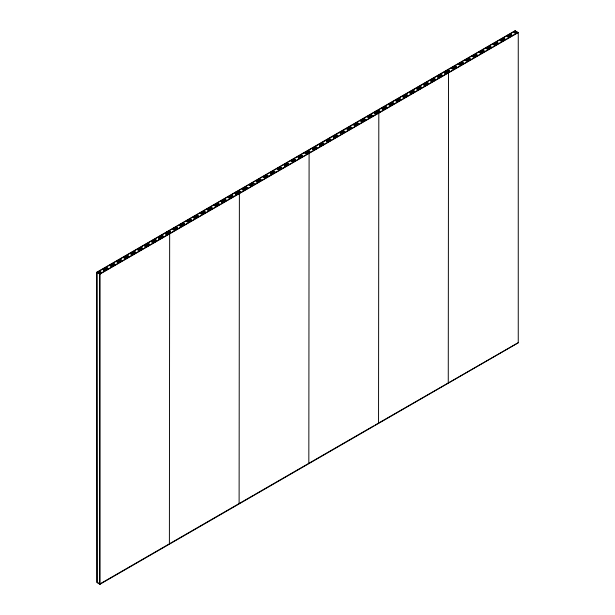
<?xml version="1.0" encoding="UTF-8"?>
<svg xmlns="http://www.w3.org/2000/svg" width="615" height="615" viewBox="0 0 615 615"><rect width="100%" height="100%" fill="white"/><g stroke="black" fill="none" stroke-linecap="round" stroke-linejoin="round"><path stroke-width="0.92" d="M103.351 270.907L104.25 270.907M117.188 262.92L118.088 262.92M131.018 254.933L131.925 254.933M144.856 246.946L145.763 246.946M158.693 238.951L159.6 238.951M399.519 99.914L400.427 99.914M427.194 83.94L428.094 83.94M441.024 75.953L441.854 75.891M462.319 63.66L463.226 63.66M476.156 55.673L476.979 55.611M489.994 47.686L490.893 47.686M503.831 39.691L504.654 39.629M96.747 272.261L515.055 30.75L518.253 32.595L518.253 342.74L99.945 584.25L96.747 582.405L96.747 272.261L99.945 274.106L518.253 32.595M515.324 30.904L97.016 272.414L97.278 582.405M517.984 32.441L99.676 273.952L99.676 584.096L238.282 504.069M238.843 503.747L253.219 495.444M253.987 495.006L373.666 425.911M375.204 425.019L518.253 342.74M284.376 166.381L285.122 166.381M270.539 174.368L271.284 174.368M256.701 182.355L257.447 182.355M242.864 190.343L243.609 190.343M235.414 194.648L236.16 194.648M221.577 202.635L222.322 202.635M207.739 210.622L208.485 210.622M193.902 218.609L194.648 218.609M180.064 226.597L180.81 226.597M382.415 109.793L382.937 109.793M374.958 114.098L375.481 114.098M361.12 122.085L361.643 122.085M347.283 130.072L347.813 130.072M333.453 138.06L333.976 138.06M319.615 146.047L320.138 146.047M298.321 158.339L298.844 158.339M515.055 31.058L517.722 32.595M508.136 35.055L510.804 36.585M501.217 39.045L503.885 40.582M494.299 43.042L496.966 44.58M487.38 47.032L490.047 48.57M480.461 51.03L483.129 52.567M473.55 55.027L476.21 56.557M466.631 59.017L469.291 60.554M459.713 63.014L462.372 64.552M452.794 67.004L455.454 68.542M445.875 71.002L448.535 72.539M445.337 71.002L448.535 72.847L448.266 382.838M445.337 71.309L448.004 72.847M438.418 75.307L441.086 76.837M431.499 79.297L434.167 80.834M424.581 83.294L427.248 84.832M417.662 87.284L420.329 88.821M410.743 91.281L413.411 92.819M403.824 95.279L406.492 96.809M396.913 99.269L399.573 100.806M389.995 103.266L392.654 104.804M383.076 107.256L385.736 108.794M376.157 111.254L378.817 112.791M375.619 111.254L378.817 113.099L378.548 423.089M375.619 111.561L378.279 113.099M368.7 115.551L371.368 117.088M361.781 119.548L364.449 121.086M354.863 123.546L357.53 125.083M347.944 127.536L350.612 129.073M341.025 131.533L343.693 133.071M334.106 135.523L336.774 137.06M327.188 139.52L329.855 141.058M320.277 143.518L322.937 145.055M313.358 147.508L316.018 149.045M306.439 151.505L309.099 153.043M305.901 151.505L309.099 153.35L308.83 463.341M305.901 151.813L308.561 153.35M298.982 155.803L301.642 157.34M292.064 159.8L294.723 161.338M285.145 163.798L287.812 165.327M278.226 167.787L280.894 169.325M271.307 171.785L273.975 173.322M264.389 175.775L267.056 177.312M257.47 179.772L260.137 181.31M250.551 183.77L253.219 185.299M243.632 187.76L246.3 189.297M236.721 191.757L239.381 193.294M236.183 191.757L239.381 193.602L239.112 503.593M236.183 192.065L238.843 193.602M229.264 196.054L231.924 197.592M222.346 200.052L225.005 201.589M215.427 204.049L218.087 205.579M208.508 208.039L211.176 209.577M201.589 212.037L204.257 213.574M194.671 216.026L197.338 217.564M187.752 220.024L190.419 221.561M180.833 224.021L183.501 225.551M173.914 228.011L176.582 229.549M166.996 232.009L169.663 233.546M166.465 232.009L169.663 233.854L169.394 543.845M166.465 232.316L169.125 233.854M159.546 236.306L162.206 237.844M152.628 240.304L155.288 241.841M145.709 244.301L148.369 245.831M138.79 248.291L141.45 249.828M131.871 252.288L134.539 253.826M124.953 256.278L127.62 257.816M118.034 260.276L120.701 261.813M111.115 264.273L113.783 265.803M104.196 268.263L106.864 269.8M97.278 272.261L99.945 273.798M97.946 582.789L99.945 583.942M99.945 274.106L99.945 584.25M98.877 272.545L99.799 272.614L98.923 272.476M99.838 271.953L100.868 272.03L99.838 271.953M103.297 269.954L104.327 270.031L103.351 269.877M104.358 269.378L105.28 269.447L104.404 269.309M105.795 268.547L106.718 268.617L105.795 268.547M106.756 267.956L107.786 268.032L106.81 267.879M110.216 265.957L111.246 266.034L110.216 265.957M111.277 265.38L112.199 265.449L111.277 265.38M112.714 264.55L113.637 264.619L112.714 264.55M113.675 263.958L114.705 264.043L113.675 263.958M117.134 261.967L118.165 262.044L117.134 261.967M118.195 261.39L119.118 261.46L118.195 261.39M119.633 260.56L120.555 260.629L119.679 260.491M120.594 259.968L121.624 260.045L120.648 259.891M124.053 257.969L125.083 258.046L124.053 257.969M125.114 257.393L126.037 257.462L125.114 257.393M126.552 256.563L127.474 256.632L126.552 256.563M127.513 255.971L128.543 256.048L127.513 255.971M130.972 253.972L132.002 254.057L130.972 253.972M132.033 253.395L132.955 253.472L132.033 253.395M133.47 252.573L134.393 252.642L133.517 252.504M134.431 251.981L135.461 252.058L134.431 251.981M137.891 249.982L138.913 250.059L137.937 249.905M138.952 249.406L139.874 249.475L138.998 249.336M140.389 248.575L141.312 248.645L140.389 248.575M141.35 247.983L142.373 248.06L141.35 247.983M144.809 245.985L145.832 246.061L144.809 245.985M145.87 245.408L146.793 245.477L145.87 245.408M147.308 244.578L148.23 244.647L147.354 244.516M148.269 243.986L149.291 244.07L148.269 243.986M151.728 241.995L152.751 242.072L151.774 241.918M152.789 241.418L153.712 241.487L152.835 241.349M154.227 240.588L155.149 240.657L154.227 240.588M155.188 239.996L156.21 240.073L155.188 239.996M158.647 237.997L159.669 238.074L158.647 237.997M159.708 237.421L160.63 237.49L159.708 237.421M161.145 236.591L162.068 236.66L161.145 236.591M162.106 235.999L163.129 236.075L162.106 235.999M165.566 234L166.588 234.084L165.566 234M166.627 233.423L167.549 233.5L166.627 233.423M168.595 232.293L169.517 232.362L168.595 232.293M169.556 231.701L170.586 231.778L169.556 231.701M173.015 229.703L174.045 229.779L173.015 229.703M174.076 229.126L174.998 229.195L174.122 229.057M175.513 228.296L176.436 228.365L175.513 228.296M176.474 227.704L177.504 227.781L176.474 227.704M179.934 225.705L180.964 225.782L179.934 225.705M180.995 225.128L181.917 225.198L180.995 225.128M182.432 224.298L183.355 224.375L182.432 224.298M183.393 223.706L184.423 223.791L183.393 223.706M186.852 221.715L187.883 221.792L186.852 221.715M187.913 221.139L188.836 221.208L187.959 221.069M189.351 220.308L190.273 220.378L189.351 220.308M190.312 219.716L191.342 219.793L190.312 219.716M193.771 217.718L194.801 217.795L193.771 217.718M194.832 217.141L195.755 217.21L194.832 217.141M196.27 216.311L197.192 216.38L196.27 216.311M197.231 215.719L198.261 215.796L197.231 215.719M200.69 213.72L201.72 213.805L200.69 213.72M201.751 213.151L202.673 213.221L201.751 213.151M203.188 212.321L204.111 212.39L203.188 212.321M204.149 211.729L205.179 211.806L204.149 211.729M207.609 209.73L208.639 209.807L207.609 209.73M208.669 209.154L209.592 209.223L208.669 209.154M210.107 208.324L211.03 208.393L210.107 208.324M211.068 207.732L212.098 207.809L211.068 207.732M214.527 205.733L215.558 205.81L214.527 205.733M215.588 205.156L216.511 205.225L215.588 205.156M217.026 204.326L217.948 204.403L217.026 204.326M217.987 203.734L219.009 203.819L217.987 203.734M221.446 201.743L222.469 201.82L221.446 201.743M222.507 201.167L223.429 201.236L222.553 201.097M223.945 200.336L224.867 200.405L223.945 200.336M224.906 199.744L225.928 199.821L224.906 199.744M228.365 197.746L229.387 197.822L228.365 197.746M229.426 197.169L230.348 197.238L229.426 197.169M230.863 196.339L231.786 196.408L230.863 196.339M231.824 195.747L232.847 195.824L231.824 195.747M235.284 193.748L236.306 193.833L235.284 193.748M236.345 193.179L237.267 193.248L236.391 193.11M238.312 192.041L239.235 192.111L238.359 191.972M239.273 191.45L240.304 191.526L239.273 191.45M242.733 189.451L243.763 189.528L242.733 189.451M243.794 188.874L244.716 188.943L243.794 188.874M245.231 188.044L246.154 188.113L245.231 188.044M246.192 187.452L247.222 187.529L246.192 187.452M249.652 185.453L250.682 185.53L249.652 185.453M250.712 184.877L251.635 184.946L250.712 184.877M252.15 184.046L253.073 184.123L252.196 183.985M253.111 183.454L254.141 183.539L253.111 183.454M256.57 181.463L257.6 181.54L256.57 181.463M257.631 180.887L258.554 180.956L257.631 180.887M259.069 180.057L259.991 180.126L259.069 180.057M260.03 179.465L261.06 179.542L260.03 179.465M263.489 177.466L264.519 177.543L263.489 177.466M264.55 176.889L265.472 176.959L264.55 176.889M265.988 176.059L266.91 176.128L265.988 176.059M266.948 175.467L267.979 175.544L266.948 175.467M270.408 173.468L271.438 173.553L270.408 173.468M271.469 172.9L272.391 172.969L271.469 172.9M272.906 172.069L273.829 172.138L272.906 172.069M273.867 171.477L274.897 171.554L273.867 171.477M277.327 169.479L278.357 169.556L277.327 169.479M278.387 168.902L279.31 168.971L278.387 168.902M279.825 168.072L280.748 168.141L279.825 168.072M280.786 167.48L281.816 167.557L280.786 167.48M284.245 165.481L285.275 165.558L284.245 165.481M285.306 164.905L286.229 164.981L285.306 164.905M286.744 164.074L287.666 164.151L286.79 164.013M287.705 163.482L288.735 163.567L287.705 163.482M291.164 161.491L292.194 161.568L291.164 161.491M292.225 160.915L293.147 160.984L292.225 160.915M293.663 160.085L294.585 160.154L293.663 160.085M294.623 159.493L295.646 159.569L294.623 159.493M298.083 157.494L299.105 157.571L298.083 157.494M299.144 156.917L300.066 156.986L299.144 156.917M300.581 156.087L301.504 156.156L300.627 156.026M301.542 155.495L302.565 155.572L301.542 155.495M305.002 153.496L306.024 153.581L305.002 153.496M306.062 152.927L306.985 152.997L306.062 152.927M308.03 151.79L308.953 151.859L308.03 151.79M308.991 151.198L310.022 151.275L309.045 151.121M312.451 149.199L313.481 149.276L312.451 149.199M313.512 148.622L314.434 148.692L313.512 148.622M314.949 147.792L315.872 147.861L314.949 147.792M315.91 147.2L316.94 147.277L315.91 147.2M319.37 145.202L320.4 145.278L319.37 145.202M320.43 144.625L321.353 144.702L320.43 144.625M321.868 143.795L322.79 143.872L321.914 143.733M322.829 143.21L323.859 143.287L322.883 143.134M326.288 141.212L327.318 141.289L326.342 141.135M327.349 140.635L328.272 140.704L327.349 140.635M328.787 139.805L329.709 139.874L328.787 139.805M329.748 139.213L330.778 139.29L329.748 139.213M333.207 137.214L334.237 137.291L333.207 137.214M334.268 136.638L335.19 136.707L334.268 136.638M335.705 135.807L336.628 135.877L335.752 135.746M336.666 135.215L337.697 135.292L336.666 135.215M340.126 133.224L341.156 133.301L340.18 133.148M341.187 132.648L342.109 132.717L341.233 132.579M342.624 131.818L343.547 131.887L342.624 131.818M343.585 131.226L344.615 131.303L343.585 131.226M347.045 129.227L348.075 129.304L347.045 129.227M348.105 128.65L349.028 128.72L348.105 128.65M349.543 127.82L350.465 127.889L349.543 127.82M350.504 127.228L351.534 127.305L350.504 127.228M353.963 125.229L354.993 125.306L353.963 125.229M355.024 124.653L355.947 124.73L355.07 124.591M356.462 123.823L357.384 123.899L356.462 123.823M357.423 123.238L358.453 123.315L357.423 123.238M360.882 121.24L361.912 121.316L360.882 121.24M361.943 120.663L362.865 120.732L361.943 120.663M363.38 119.833L364.303 119.902L363.38 119.833M364.341 119.241L365.372 119.318L364.341 119.241M367.801 117.242L368.831 117.319L367.801 117.242M368.862 116.665L369.784 116.735L368.862 116.665M370.299 115.835L371.222 115.904L370.345 115.774M371.26 115.243L372.29 115.32L371.26 115.243M374.72 113.252L375.742 113.329L374.72 113.252M375.78 112.676L376.703 112.745L375.78 112.676M377.748 111.538L378.671 111.607L377.748 111.538M378.709 110.946L379.739 111.023L378.709 110.946M382.169 108.947L383.199 109.024L382.169 108.947M383.23 108.371L384.152 108.44L383.23 108.371M384.667 107.54L385.59 107.61L384.667 107.54M385.628 106.949L386.658 107.025L385.628 106.949M389.087 104.95L390.118 105.034L389.087 104.95M390.148 104.373L391.071 104.45L390.148 104.373M391.586 103.551L392.508 103.62L391.586 103.551M392.547 102.959L393.577 103.036L392.547 102.959M396.006 100.96L397.036 101.037L396.006 100.96M397.067 100.383L397.99 100.453L397.067 100.383M398.505 99.553L399.427 99.622L398.505 99.553M399.466 98.961L400.496 99.038L399.466 98.961M402.925 96.962L403.955 97.039L402.925 96.962M403.986 96.386L404.908 96.455L403.986 96.386M405.423 95.556L406.346 95.625L405.423 95.556M406.384 94.964L407.414 95.048L406.384 94.964M409.844 92.973L410.874 93.05L409.844 92.973M410.905 92.396L411.827 92.465L410.905 92.396M412.342 91.566L413.265 91.635L412.342 91.566M413.303 90.974L414.333 91.051L413.303 90.974M416.762 88.975L417.793 89.052L416.762 88.975M417.823 88.399L418.746 88.468L417.823 88.399M419.261 87.568L420.183 87.638L419.261 87.568M420.222 86.976L421.252 87.053L420.222 86.976M423.681 84.978L424.711 85.062L423.681 84.978M424.742 84.401L425.665 84.478L424.742 84.401M426.18 83.579L427.102 83.648L426.18 83.579M427.141 82.987L428.171 83.063L427.141 82.987M430.6 80.988L431.63 81.065L430.6 80.988M431.661 80.411L432.583 80.48L431.661 80.411M433.098 79.581L434.021 79.65L433.098 79.581M434.059 78.989L435.089 79.066L434.059 78.989M437.519 76.99L438.549 77.067L437.519 76.99M438.58 76.414L439.502 76.483L438.58 76.414M440.017 75.584L440.94 75.653L440.017 75.584M440.978 74.992L442.008 75.076L440.978 74.992M444.437 73.001L445.468 73.077L444.437 73.001M445.498 72.424L446.421 72.493L445.498 72.424M447.466 71.286L448.389 71.355L447.466 71.286M448.427 70.694L449.457 70.771L448.427 70.694M451.887 68.696L452.917 68.772L451.887 68.696M452.948 68.119L453.87 68.188L452.948 68.119M454.385 67.289L455.308 67.358L454.431 67.227M455.346 66.697L456.376 66.774L455.346 66.697M458.805 64.698L459.836 64.783L458.859 64.629M459.866 64.121L460.789 64.198L459.912 64.06M461.304 63.299L462.226 63.368L461.304 63.299M462.265 62.707L463.295 62.784L462.265 62.707M465.724 60.708L466.754 60.785L465.724 60.708M466.785 60.132L467.707 60.201L466.785 60.132M468.223 59.301L469.145 59.371L468.223 59.301M469.184 58.709L470.214 58.786L469.184 58.709M472.643 56.711L473.673 56.788L472.643 56.711M473.704 56.134L474.626 56.203L473.75 56.073M475.141 55.304L476.064 55.381L475.141 55.304M476.102 54.712L477.132 54.797L476.156 54.643M479.562 52.721L480.592 52.798L479.562 52.721M480.623 52.144L481.545 52.214L480.623 52.144M482.06 51.314L482.983 51.383L482.06 51.314M483.021 50.722L484.051 50.799L483.021 50.722M486.48 48.723L487.51 48.8L486.48 48.723M487.541 48.147L488.464 48.216L487.541 48.147M488.979 47.317L489.901 47.386L489.025 47.255M489.94 46.725L490.97 46.802L489.94 46.725M493.399 44.726L494.429 44.81L493.453 44.657M494.46 44.157L495.382 44.226L494.506 44.088M495.898 43.327L496.82 43.396L495.898 43.327M496.859 42.735L497.889 42.812L496.859 42.735M500.318 40.736L501.348 40.813L500.318 40.736M501.379 40.16L502.301 40.229L501.379 40.16M502.816 39.329L503.739 39.398L502.862 39.26M503.777 38.737L504.807 38.814L503.777 38.737M507.237 36.739L508.267 36.815L507.29 36.669M508.298 36.162L509.22 36.231L508.344 36.101M509.735 35.332L510.658 35.409L509.735 35.332M510.696 34.74L511.726 34.824L510.696 34.74M514.155 32.749L515.186 32.826L514.155 32.749M515.216 32.172L516.139 32.241L515.216 32.172"/></g></svg>
